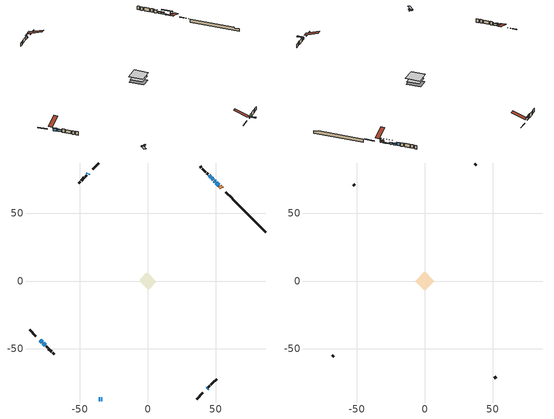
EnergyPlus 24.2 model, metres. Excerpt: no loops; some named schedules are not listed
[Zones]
conditioned space
 floor adiabatic (AdiabaticFloorConstruction): -5.95,0 0,5.95 5.95,0 0,-5.95 z0.59
 floor foundation (Slab1 construction): -6.03,1 -1,6.03 6.03,-1 1,-6.03 z-1.7
 wall outside (RimJoist1 construction): 35.94,-86.77 40.46,-82.25 / -86.77,-35.94 -82.25,-40.46 / -35.94,86.77 -40.46,82.25 / 61.99,60.72 57.47,65.24 z0.59:0.89
 wall outside (AdiabaticWallConstruction 1): 54.36,68.35 53.92,68.79 / 53.26,69.45 52.82,69.89 z0.59:2.62
 wall outside (AdiabaticWallConstruction): 43.57,-79.14 43.95,-78.76 / -34.01,-86.77 -33.48,-86.77 z0.59:1.48; -79.14,-43.57 -77.66,-45.05 z0.59:2.37; 52.17,70.54 50.36,72.35 / -43.57,79.14 -44.18,78.53 z0.59:1.1; -35.94,-86.77 -34.94,-86.77 z0.59:1.09; 49.7,73.01 48.81,73.9 z0.59:1.61; 48.16,74.55 46.94,75.77 z0.59:1.59; 46.28,76.43 45.05,77.66 z0.59:2.62; -77,-45.71 -75.44,-47.27 z0.59:2.13
 wall outside (Wall1 construction): 44.61,-78.1 45.68,-77.03 / -74.78,-47.93 -73.71,-49 / -44.83,77.88 -45.91,76.8 / 44.39,78.32 43.32,79.39 z0.59:3.03
 wall outside (Wall2 construction): 46.34,-76.37 48.83,-73.88 / -73.05,-49.66 -70.56,-52.15 / -46.56,76.15 -49.05,73.66 / 42.66,80.05 40.17,82.54 z0.59:3.03
 wall outside (Wall3 construction): 49.49,-73.22 50.57,-72.14 / -69.91,-52.81 -68.82,-53.89 / -49.71,73 -50.79,71.92 / 39.51,83.2 38.43,84.28 z0.59:3.03
 wall foundation (FoundationWall1 construction): 62.65,60.06,-1.7 62.65,60.06,0.59 84.36,38.35,0.59 84.36,38.35,0.08 86.77,35.94,0.08 86.77,35.94,-1.7
 window (WindowConstruction 6): 43.57,-79.14 43.95,-78.76 z0.59:1.48
 window (WindowConstruction 5): -79.14,-43.57 -77.66,-45.05 z0.59:2.37
 window (WindowConstruction 8): 52.17,70.55 50.36,72.35 z0.59:1.1
 window (WindowConstruction 9): -43.57,79.14 -44.17,78.54 z0.59:1.1
 window (WindowConstruction): -35.94,-86.77 -34.94,-86.77 z0.59:1.09
 window (WindowConstruction 1): 49.7,73.01 48.82,73.9 z0.59:1.61
 window (WindowConstruction 2): 48.16,74.55 46.94,75.77 z0.59:1.59
 window (WindowConstruction 3): 46.28,76.43 45.05,77.66 z0.59:2.62
 window (WindowConstruction 7): -34.01,-86.77 -33.48,-86.77 z0.59:1.48
 window (WindowConstruction 4): -77,-45.71 -75.44,-47.27 z0.59:2.13
 door (Door): 54.36,68.35 53.92,68.79 z0.59:2.62
 door (Door 1): 53.26,69.45 52.82,69.89 z0.59:2.62
 ceiling adiabatic (AdiabaticFloorConstruction): 0,-5.95 5.95,0 0,5.95 -5.95,0 z0.59
attic - vented
 floor to conditioned space (Floor1 construction Reversed): -7,0 0,7 7,0 0,-7 z3.03
 wall outside (Wall4 construction): 51.23,-71.49 52.4,-70.31 / -68.17,-54.54 -66.99,-55.72 / -51.45,71.26 -52.63,70.08 / 37.77,84.94 36.6,86.11 z0.59:3.03
 roof outside (Roof1 construction): 42.92,-79.79,3.03 36.1,-72.98,6.24 34.31,-74.77,6.24 41.12,-81.59,3.03; -79.79,-42.92,3.03 -72.98,-36.1,6.24 -74.77,-34.31,6.24 -81.59,-41.12,3.03; -42.92,79.79,3.03 -36.1,72.98,6.24 -34.31,74.77,6.24 -41.12,81.59,3.03; 55.02,67.69,3.03 48.2,60.88,6.24 50,59.08,6.24 56.82,65.9,3.03
shading: 44.16,-78.55 43.36,-79.35 46.59,-82.58 47.39,-81.78 z1.78; -77.52,-45.19 -79.28,-43.43 -79.57,-43.72 -77.81,-45.48 z2.57; 48.52,74.2 54.01,68.7 54.3,68.99 48.81,74.49 z3.71; -46.02,76.69 -41.73,80.98 -42.02,81.27 -46.31,76.98 z3.71; -34.64,-86.77 -36.24,-86.77 -36.24,-91.34 -34.64,-91.34 z1.39; 48.67,74.04 49.85,72.87 50.14,73.16 48.96,74.33 z1.81; 46.8,75.91 48.3,74.41 48.59,74.7 47.09,76.21 z1.79; 44.91,77.8 46.42,76.29 46.71,76.58 45.2,78.09 z2.82; -33.18,-86.77 -34.31,-86.77 -34.31,-87.18 -33.18,-87.18 z1.78; -75.3,-47.41 -77.14,-45.57 -77.44,-45.86 -75.59,-47.7 z2.33
[Building]
Building 1: Terrain=Suburbs
[Site:Location]
Quebec Intl AP_QC: Latitude {deg}=46.8; Longitude {deg}=-71.38; Time Zone {hr}=-5; Elevation {m}=74; Keep Site Location Information=Yes
[Site:GroundTemperature:Shallow]
0.0108218, -2.24938, -2.43038, -1.3578, 2.94801, 7.23376, 10.9493, 13.303, 13.5029, 11.5886, 7.96783, 3.81355
[Site:WaterMainsTemperature]
Calculation Method=Schedule; Temperature Schedule=mains temperature schedule
[Material] Roughness=Rough; Thermal Absorptance=0.9
Name | Thickness {m} | Conductivity {W/m-K} | Density {kg/m3} | Specific Heat {J/kg-K} | Solar Absorptance | Visible Absorptance
asphalt or fiberglass shingles | 0.00635 | 0.162714 | 1121.4 | 1465.45 | 0.4 | 0.4
ceiling loosefill ins | 0.0846667 | 0.0480833 | 16.02 | 1046.75 | 0.7 | 0.7
ceiling stud and cavity | 0.1397 | 0.087088 | 65.682 | 1177.47 | 0.7 | 0.7
concrete 4.0 in. | 0.1016 | 1.803125 | 2242.8 | 837.4 | 0.7 | 0.7
concrete 8.0 in. | 0.2032 | 1.803125 | 2242.8 | 837.4 | 0.7 | 0.7
door material | 0.04445 | 0.0451087 | 512.64 | 1214.23 | 0.7 | 0.7
exterior vertical ins | 0.0210149 | 0.029427 | 32.04 | 1214.23 | 0.7 | 0.7
floor covering | 0.0127 | 0.0433444 | 54.468 | 1339.84 | 0.6 | 0.6
floor rigid ins; wall rigid ins | 0.512978 | 0.029427 | 32.04 | 1214.23 | 0.7 | 0.7
floor stud and cavity | 0.1397 | 1.75129 | 37.0049 | 1207.88 | 0.7 | 0.7
furniture material conditioned space 1 | 0.1524 | 0.115458 | 640.8 | 1214.23 | 0.6 | 0.6
gypsum board | 0.0127 | 0.160291 | 801 | 837.4 | 0.6 | 0.6
gypsum board 1 | 0.0127 | 0.160291 | 801 | 837.4 | 0.7 | 0.7
osb sheathing 0.5 in. | 0.0127 | 0.115458 | 512.64 | 1214.23 | 0.7 | 0.7
osb sheathing 0.75 in. | 0.01905 | 0.115458 | 512.64 | 1214.23 | 0.7 | 0.7
osb sheathing 2.0 in. | 0.0508 | 0.115458 | 512.64 | 1214.23 | 0.7 | 0.7
rim joist stud and cavity | 0.0508 | 0.029095 | 125.044 | 1163.47 | 0.6 | 0.6
wall stud and cavity | 0.1397 | 0.0960514 | 139.0536 | 1170.24 | 0.7 | 0.7
wall stud and cavity 1 | 0.1397 | 0.09367 | 139.0536 | 1170.24 | 0.7 | 0.7
wall stud and cavity 2 | 0.1397 | 0.0826441 | 139.0536 | 1170.24 | 0.7 | 0.7
wall stud and cavity 3 | 0.0889 | 6.1454 | 50.32683 | 1063.81 | 0.6 | 0.6
wall stud and cavity 4 | 0.0889 | 0.380278 | 52.3479 | 1209.89 | 0.7 | 0.7
wall stud and cavity 5 | 0.0889 | 0.391764 | 83.0341 | 1211.67 | 0.7 | 0.7
wood siding | 0.0254 | 0.102417 | 544.68 | 1172.36 | 0.4 | 0.4
wood siding 1 | 0.00254 | 0.102417 | 544.68 | 1172.36 | 0.4 | 0.4
wood siding 2; wood siding 3; wood siding 4 | 0.0254 | 0.102417 | 544.68 | 1172.36 | 0.7 | 0.7
[WindowMaterial:SimpleGlazingSystem]
Name | U-Factor {W/m2-K} | Solar Heat Gain Coefficient
WindowMaterial | 3.30005 | 0.54
WindowMaterial 1 | 3.30232 | 0.66
WindowMaterial 2 | 3.304596 | 0.64
WindowMaterial 3 | 3.296079 | 0.7
WindowMaterial 4 | 3.30119 | 0.67
WindowMaterial 5 | 2.992306 | 0.59
WindowMaterial 6 | 6.78351 | 0.73
WindowMaterial 7 | 3.30687 | 0.59
[Construction]
AdiabaticFloorConstruction: floor stud and cavity, floor rigid ins, osb sheathing 0.75 in., floor covering
AdiabaticWallConstruction: wood siding 3, wall rigid ins, wall stud and cavity 4, gypsum board
AdiabaticWallConstruction 1: wood siding 4, wall rigid ins, wall stud and cavity 4, gypsum board
Door; Door 1: door material
Floor1 construction Reversed: gypsum board, ceiling stud and cavity, ceiling loosefill ins
FoundationWall1 construction: concrete 8.0 in., gypsum board 1
furniture construction conditioned space 1: furniture material conditioned space 1
PartitionWallConstruction: gypsum board, wall stud and cavity 5, gypsum board
RimJoist1 construction: wood siding 2, osb sheathing 2.0 in., rim joist stud and cavity
Roof1 construction: asphalt or fiberglass shingles
Slab1 construction: concrete 4.0 in.
Wall1 construction: wood siding, osb sheathing 0.5 in., wall stud and cavity, gypsum board
Wall2 construction: wood siding, osb sheathing 0.5 in., wall stud and cavity 1, gypsum board
Wall3 construction: wood siding, osb sheathing 0.5 in., wall stud and cavity 2, gypsum board
Wall4 construction: wood siding 1, wall stud and cavity 3
WindowConstruction: WindowMaterial
WindowConstruction 1: WindowMaterial 1
WindowConstruction 2: WindowMaterial 2
WindowConstruction 3; WindowConstruction 5: WindowMaterial 3
WindowConstruction 4: WindowMaterial 4
WindowConstruction 6: WindowMaterial 5
WindowConstruction 7: WindowMaterial 6
WindowConstruction 8; WindowConstruction 9: WindowMaterial 7
[Zone] Multiplier=1; Part of Total Floor Area=Yes
Name | Volume {m3}
attic - vented | 51.0688
conditioned space | 347.9
[Space]
Name | Zone | Volume {m3}
attic - vented 1 | attic - vented | 51.0688
conditioned space 1 | conditioned space | 347.9
[ZoneInfiltration:EffectiveLeakageArea]
infil attic - vented 1: Zone or Space=attic - vented 1; Schedule=Always On Discrete; Effective Air Leakage Area {cm2}=3615.51; Stack Coefficient=0.00039297; Wind Coefficient=1.33937e-05
[ZoneMixing]
whole house fan mix: Zone or Space=attic - vented; Schedule=Always On Continuous; Design Flow Rate Calculation Method=Flow/Zone; Design Flow Rate {m3/s}=0; Source Zone or Space=conditioned space
[SurfaceProperty:ExposedFoundationPerimeter]
Slab1: Exposed Perimeter Calculation Method=TotalExposedPerimeter; Total Exposed Perimeter {m}=34.108
[InternalMass] Zone or ZoneList=conditioned space; Space or SpaceList=conditioned space 1
Name | Construction | Surface Area {m2}
furniture mass conditioned space 1 | furniture construction conditioned space 1 | 56.5601
partition wall mass | PartitionWallConstruction | 141.4
[Lights]
interior lighting: Zone or ZoneList or Space or SpaceList=conditioned space 1; Schedule=interior lighting schedule; Design Level Calculation Method=LightingLevel; Lighting Level {W}=343.2; Return Air Fraction=0; Fraction Radiant=0.6; Fraction Visible=0.2; Fraction Replaceable=1
[People]
occupants: Zone or ZoneList or Space or SpaceList=conditioned space 1; Number of People Schedule=occupants schedule; Number of People Calculation Method=People; Number of People=3; Fraction Radiant=0.314171; Sensible Heat Fraction=0.56303; Activity Level Schedule=occupants activity schedule; Carbon Dioxide Generation Rate {m3/s-W}=0; Enable ASHRAE 55 Comfort Warnings=No; Mean Radiant Temperature Calculation Type=EnclosureAveraged
[ElectricEquipment] Zone or ZoneList or Space or SpaceList=conditioned space 1; Design Level Calculation Method=EquipmentLevel
Name | Schedule | Design Level {W} | Fraction Latent | Fraction Radiant | Fraction Lost
clothes dryer | clothes dryer schedule | 140.772 | 0.015 | 0.081 | 0.85
clothes washer | clothes washer schedule | 32.1985 | 0.03 | 0.162 | 0.7
cooking range | cooking range schedule | 215.147 | 0.08 | 0.432 | 0.2
dishwasher | dishwasher schedule | 66.8632 | 0.3 | 0.18 | 0.4
fridge | fridge schedule | 72.9452 | 0 | 0.6 | 0
mech vent house fan | mech vent house fan schedule | 19.9167 | 0 | 0 | 0.5
mech vent house fan cfis | mech vent house fan cfis schedule | 0 | 0 | 0 | 0
mech vent range fan 0 | mech vent range fan 0 schedule | 57 | 0 | 0 | 1
misc plug loads | misc plug loads schedule | 494.7 | 0.045 | 0.513 | 0.1
whole house fan | Always On Discrete | 0 | 0 | 0 | 1
[OtherEquipment] Zone or ZoneList or Space or SpaceList=conditioned space 1; Design Level Calculation Method=EquipmentLevel
Name | Fuel Type | Schedule | Design Level {W} | Fraction Latent | Fraction Radiant | Fraction Lost
clothes dryer 1 | Electricity | clothes dryer schedule | 0 | 0.015 | 0.081 | 0.85
cooking range 1 | Electricity | cooking range schedule | 0 | 0.08 | 0.432 | 0.2
general water use latent | None | general water use schedule | 62.594 | 1 | 0 | 0
general water use sensible | None | general water use schedule | -61.6891 | 0 | 0.6 | 0
mech vent house fan latent load | None | Always On Discrete | 0 | 1 | 0 | 0
mech vent house fan sensible load | None | Always On Discrete | 0 | 0 | 0 | 0
water heater energy adjustment1 | Electricity | Always On Discrete | 0.01 | 0 | 0 | 1
[ZoneInfiltration:DesignFlowRate] Zone or ZoneList or Space or SpaceList=conditioned space 1; Schedule=Always On Discrete; Design Flow Rate Calculation Method=Flow/Zone; Design Flow Rate {m3/s}=0
infil flow; natural vent flow; whole house fan flow
[ZoneControl:Thermostat]
conditioned space Thermostat: Zone or ZoneList=conditioned space; Control Type Schedule=conditioned space Thermostat Schedule; Control 1=conditioned space temperature setpoint; Temperature Difference Between Cutout And Setpoint {deltaC}=0
[ZoneHVAC:Baseboard:Convective:Electric]
electric baseboard: Availability Schedule=Always On Discrete; Heating Design Capacity {W}=10123.3; Efficiency=1
[AirLoopHVAC:UnitarySystem]
unit heater unitary system: Control Type=Load; Controlling Zone or Thermostat Location=conditioned space; Dehumidification Control Type=None; Availability Schedule=Always On Discrete; Supply Fan=unit heater supply fan; Fan Placement=BlowThrough; Supply Air Fan Operating Mode Schedule=unit heater auto fan schedule; Heating Coil=unit heater htg coil; DX Heating Coil Sizing Ratio=1; Use DOAS DX Cooling Coil=No; Minimum Supply Air Temperature {C}=2; Latent Load Control=SensibleOnlyLoadControl; Cooling Supply Air Flow Rate Method=None; Heating Supply Air Flow Rate Method=SupplyAirFlowRate; Heating Supply Air Flow Rate {m3/s}=0.00141584; No Load Supply Air Flow Rate Method=SupplyAirFlowRate; No Load Supply Air Flow Rate {m3/s}=0; No Load Supply Air Flow Rate Control Set To Low Speed=Yes; Maximum Supply Air Temperature {C}=48.8889; Maximum Outdoor Dry-Bulb Temperature for Supplemental Heater Operation {C}=21; Ancillary On-Cycle Electric Power {W}=0; Ancillary Off-Cycle Electric Power {W}=0
[Fan:SystemModel]
unit heater supply fan: Availability Schedule=Always On Discrete; Design Maximum Air Flow Rate {m3/s}=0.00141584; Speed Control Method=Discrete; Electric Power Minimum Flow Rate Fraction=0.2; Design Pressure Rise {Pa}=500; Motor Efficiency=1; Motor In Air Stream Fraction=1; Design Electric Power Consumption {W}=Autosize; Design Power Sizing Method=PowerPerFlow; Electric Power Per Unit Flow Rate {W/(m3/s)}=28251.7; Electric Power Per Unit Flow Rate Per Unit Pressure {W/((m3/s)-Pa)}=1.66667; Fan Total Efficiency=0.7; Motor Loss Radiative Fraction=0; Number of Speeds=1; Speed Flow Fraction 1=1; Speed Electric Power Fraction 1=1
[Coil:Heating:Fuel]
unit heater htg coil: Availability Schedule=Always On Discrete; Fuel Type=OtherFuel1; Burner Efficiency=0.3; Nominal Capacity {W}=0.293071; On Cycle Parasitic Electric Load {W}=0; Off Cycle Parasitic Fuel Load {W}=0
[Zone equipment]
conditioned space: electric baseboard, unit heater unitary system
[Foundation:Kiva]
Foundation Kiva 1: Initial Indoor Air Temperature {C}=18; Wall Height Above Grade {m}=0.590001; Wall Depth Below Slab {m}=0.2032; Custom Block Material Name 1=exterior vertical ins; Custom Block Depth 1 {m}=2.28999; Custom Block X Position 1 {m}=0.2159; Custom Block Z Position 1 {m}=0
[Foundation:Kiva:Settings]
Soil Conductivity {W/m-K}=0.849921; Soil Density {kg/m3}=1842.3; Soil Specific Heat {J/kg-K}=418.7; Ground Solar Absorptivity=0.9; Ground Thermal Absorptivity=0.9; Ground Surface Roughness {m}=0.03; Far-Field Width {m}=40; Deep-Ground Boundary Condition=ZeroFlux; Deep-Ground Depth {m}=40; Minimum Cell Dimension {m}=0.2; Maximum Cell Growth Coefficient=3; Simulation Timestep=Timestep
[Exterior:Lights]
exterior lighting: Schedule=exterior lighting schedule; Design Level {W}=75.6
[EnergyManagementSystem:GlobalVariable]
infil_program_Qfan
infil_program_Qinf
natural_vent_program_Qnv
natural_vent_program_Qwhf
[EnergyManagementSystem:Sensor]
Name | Output:Variable or Output:Meter Index Key | Output:Variable or Output:Meter
airflow_gain | infil flow | Infiltration Sensible Heat Gain Energy
airflow_gain_1 | natural vent flow | Infiltration Sensible Heat Gain Energy
airflow_gain_2 | whole house fan flow | Infiltration Sensible Heat Gain Energy
airflow_loss | infil flow | Infiltration Sensible Heat Loss Energy
airflow_loss_1 | natural vent flow | Infiltration Sensible Heat Loss Energy
airflow_loss_2 | whole house fan flow | Infiltration Sensible Heat Loss Energy
clg_load_cond |  | Cooling:EnergyTransfer:Zone:CONDITIONED SPACE
clg_sp_s; clg_sp_s_1 | cooling setpoint | Schedule Value
clothes_dryer_exhaust_0_sch_s | clothes dryer exhaust 0 schedule | Schedule Value
conditioned_space_clg_unmet_s | conditioned space | Zone Cooling Setpoint Not Met Time
conditioned_space_htg_unmet_s | conditioned space | Zone Heating Setpoint Not Met Time
cool_season | cooling season schedule | Schedule Value
fridge_tin_s | conditioned space | Zone Mean Air Temperature
htg_load_cond |  | Heating:EnergyTransfer:Zone:CONDITIONED SPACE
htg_sp_s; htg_sp_s_1 | heating setpoint | Schedule Value
ig_ee_conv | clothes dryer | Electric Equipment Convective Heating Energy
ig_ee_conv_2 | cooking range | Electric Equipment Convective Heating Energy
ig_ee_conv_4 | fridge | Electric Equipment Convective Heating Energy
ig_ee_conv_5 | misc plug loads | Electric Equipment Convective Heating Energy
ig_ee_conv_6 | whole house fan | Electric Equipment Convective Heating Energy
ig_ee_rad | clothes dryer | Electric Equipment Radiant Heating Energy
ig_ee_rad_2 | cooking range | Electric Equipment Radiant Heating Energy
ig_ee_rad_4 | fridge | Electric Equipment Radiant Heating Energy
ig_ee_rad_5 | misc plug loads | Electric Equipment Radiant Heating Energy
ig_ee_rad_6 | whole house fan | Electric Equipment Radiant Heating Energy
ig_lgt_conv | interior lighting | Lights Convective Heating Energy
ig_lgt_rad | interior lighting | Lights Radiant Heating Energy
ig_lgt_vis | interior lighting | Lights Visible Radiation Heating Energy
ig_oe_conv | clothes dryer 1 | Other Equipment Convective Heating Energy
ig_oe_conv_1 | cooking range 1 | Other Equipment Convective Heating Energy
ig_oe_conv_2 | general water use latent | Other Equipment Convective Heating Energy
ig_oe_conv_3 | general water use sensible | Other Equipment Convective Heating Energy
ig_oe_conv_4 | water heater energy adjustment1 | Other Equipment Convective Heating Energy
ig_oe_rad | clothes dryer 1 | Other Equipment Radiant Heating Energy
ig_oe_rad_1 | cooking range 1 | Other Equipment Radiant Heating Energy
ig_oe_rad_2 | general water use latent | Other Equipment Radiant Heating Energy
ig_oe_rad_3 | general water use sensible | Other Equipment Radiant Heating Energy
ig_oe_rad_4 | water heater energy adjustment1 | Other Equipment Radiant Heating Energy
ig_ppl_conv | occupants | People Convective Heating Energy
ig_ppl_rad | occupants | People Radiant Heating Energy
im_conv | furniture mass conditioned space 1 | Surface Inside Face Convection Heat Gain Energy
im_conv_1 | partition wall mass | Surface Inside Face Convection Heat Gain Energy
im_ig | furniture mass conditioned space 1 | Surface Inside Face Internal Gains Radiation Heat Gain Energy
im_ig_1 | partition wall mass | Surface Inside Face Internal Gains Radiation Heat Gain Energy
im_lgt | furniture mass conditioned space 1 | Surface Inside Face Lights Radiation Heat Gain Energy
im_lgt_1 | partition wall mass | Surface Inside Face Lights Radiation Heat Gain Energy
im_sol | furniture mass conditioned space 1 | Surface Inside Face Solar Radiation Heat Gain Energy
im_sol_1 | partition wall mass | Surface Inside Face Solar Radiation Heat Gain Energy
im_surf | furniture mass conditioned space 1 | Surface Inside Face Net Surface Thermal Radiation Heat Gain Energy
im_surf_1 | partition wall mass | Surface Inside Face Net Surface Thermal Radiation Heat Gain Energy
mech_vent_range_fan_0_sch_s | mech vent range fan 0 schedule | Schedule Value
mv_conv | mech vent house fan | Electric Equipment Convective Heating Energy
mv_conv_1 | mech vent house fan cfis | Electric Equipment Convective Heating Energy
mv_conv_2 | mech vent range fan 0 | Electric Equipment Convective Heating Energy
mv_conv_3 | mech vent house fan latent load | Other Equipment Convective Heating Energy
mv_conv_4 | mech vent house fan sensible load | Other Equipment Convective Heating Energy
mv_rad | mech vent house fan | Electric Equipment Radiant Heating Energy
mv_rad_1 | mech vent house fan cfis | Electric Equipment Radiant Heating Energy
mv_rad_2 | mech vent range fan 0 | Electric Equipment Radiant Heating Energy
mv_rad_3 | mech vent house fan latent load | Other Equipment Radiant Heating Energy
mv_rad_4 | mech vent house fan sensible load | Other Equipment Radiant Heating Energy
natural_vent_s | natural vent schedule | Schedule Value
out_pb_s |  | Site Outdoor Air Barometric Pressure
out_wt_s |  | Site Outdoor Air Humidity Ratio
site_vw_s |  | Site Wind Speed
ss_back_out | Window1 | Surface Window Shortwave from Zone Back Out Window Heat Transfer Rate
ss_back_out_1 | Window11 | Surface Window Shortwave from Zone Back Out Window Heat Transfer Rate
ss_back_out_2 | Window12 | Surface Window Shortwave from Zone Back Out Window Heat Transfer Rate
ss_back_out_3 | Window15 | Surface Window Shortwave from Zone Back Out Window Heat Transfer Rate
ss_back_out_4 | Window2 | Surface Window Shortwave from Zone Back Out Window Heat Transfer Rate
ss_back_out_5 | Window4 | Surface Window Shortwave from Zone Back Out Window Heat Transfer Rate
ss_back_out_6 | Window5 | Surface Window Shortwave from Zone Back Out Window Heat Transfer Rate
ss_back_out_7 | Window7 | Surface Window Shortwave from Zone Back Out Window Heat Transfer Rate
ss_back_out_8 | Window8 | Surface Window Shortwave from Zone Back Out Window Heat Transfer Rate
ss_back_out_9 | Window9 | Surface Window Shortwave from Zone Back Out Window Heat Transfer Rate
ss_conv | Door1 | Surface Inside Face Convection Heat Gain Energy
ss_conv_1 | Door2 | Surface Inside Face Convection Heat Gain Energy
ss_conv_10 | Window8 | Surface Inside Face Convection Heat Gain Energy
ss_conv_11 | Window9 | Surface Inside Face Convection Heat Gain Energy
ss_conv_2 | Window1 | Surface Inside Face Convection Heat Gain Energy
ss_conv_3 | Window11 | Surface Inside Face Convection Heat Gain Energy
ss_conv_4 | Window12 | Surface Inside Face Convection Heat Gain Energy
ss_conv_5 | Window15 | Surface Inside Face Convection Heat Gain Energy
ss_conv_6 | Window2 | Surface Inside Face Convection Heat Gain Energy
ss_conv_7 | Window4 | Surface Inside Face Convection Heat Gain Energy
ss_conv_8 | Window5 | Surface Inside Face Convection Heat Gain Energy
ss_conv_9 | Window7 | Surface Inside Face Convection Heat Gain Energy
ss_ig | Door1 | Surface Inside Face Internal Gains Radiation Heat Gain Energy
ss_ig_1 | Door2 | Surface Inside Face Internal Gains Radiation Heat Gain Energy
ss_ig_10 | Window8 | Surface Inside Face Internal Gains Radiation Heat Gain Energy
ss_ig_11 | Window9 | Surface Inside Face Internal Gains Radiation Heat Gain Energy
ss_ig_2 | Window1 | Surface Inside Face Internal Gains Radiation Heat Gain Energy
ss_ig_3 | Window11 | Surface Inside Face Internal Gains Radiation Heat Gain Energy
ss_ig_4 | Window12 | Surface Inside Face Internal Gains Radiation Heat Gain Energy
ss_ig_5 | Window15 | Surface Inside Face Internal Gains Radiation Heat Gain Energy
ss_ig_6 | Window2 | Surface Inside Face Internal Gains Radiation Heat Gain Energy
ss_ig_7 | Window4 | Surface Inside Face Internal Gains Radiation Heat Gain Energy
ss_ig_8 | Window5 | Surface Inside Face Internal Gains Radiation Heat Gain Energy
ss_ig_9 | Window7 | Surface Inside Face Internal Gains Radiation Heat Gain Energy
ss_lgt | Door1 | Surface Inside Face Lights Radiation Heat Gain Energy
ss_lgt_1 | Door2 | Surface Inside Face Lights Radiation Heat Gain Energy
ss_sol | Door1 | Surface Inside Face Solar Radiation Heat Gain Energy
ss_sol_1 | Door2 | Surface Inside Face Solar Radiation Heat Gain Energy
ss_surf | Door1 | Surface Inside Face Net Surface Thermal Radiation Heat Gain Energy
ss_surf_1 | Door2 | Surface Inside Face Net Surface Thermal Radiation Heat Gain Energy
ss_surf_10 | Window8 | Surface Inside Face Net Surface Thermal Radiation Heat Gain Energy
ss_surf_11 | Window9 | Surface Inside Face Net Surface Thermal Radiation Heat Gain Energy
ss_surf_2 | Window1 | Surface Inside Face Net Surface Thermal Radiation Heat Gain Energy
ss_surf_3 | Window11 | Surface Inside Face Net Surface Thermal Radiation Heat Gain Energy
ss_surf_4 | Window12 | Surface Inside Face Net Surface Thermal Radiation Heat Gain Energy
ss_surf_5 | Window15 | Surface Inside Face Net Surface Thermal Radiation Heat Gain Energy
ss_surf_6 | Window2 | Surface Inside Face Net Surface Thermal Radiation Heat Gain Energy
ss_surf_7 | Window4 | Surface Inside Face Net Surface Thermal Radiation Heat Gain Energy
ss_surf_8 | Window5 | Surface Inside Face Net Surface Thermal Radiation Heat Gain Energy
ss_surf_9 | Window7 | Surface Inside Face Net Surface Thermal Radiation Heat Gain Energy
ss_trans_in | Window1 | Surface Window Transmitted Solar Radiation Rate
ss_trans_in_1 | Window11 | Surface Window Transmitted Solar Radiation Rate
ss_trans_in_2 | Window12 | Surface Window Transmitted Solar Radiation Rate
ss_trans_in_3 | Window15 | Surface Window Transmitted Solar Radiation Rate
ss_trans_in_4 | Window2 | Surface Window Transmitted Solar Radiation Rate
ss_trans_in_5 | Window4 | Surface Window Transmitted Solar Radiation Rate
ss_trans_in_6 | Window5 | Surface Window Transmitted Solar Radiation Rate
ss_trans_in_7 | Window7 | Surface Window Transmitted Solar Radiation Rate
ss_trans_in_8 | Window8 | Surface Window Transmitted Solar Radiation Rate
ss_trans_in_9 | Window9 | Surface Window Transmitted Solar Radiation Rate
ss_trans_out | Window1 | Surface Inside Face Initial Transmitted Diffuse Transmitted Out Window Solar Radiation Rate
ss_trans_out_1 | Window11 | Surface Inside Face Initial Transmitted Diffuse Transmitted Out Window Solar Radiation Rate
ss_trans_out_2 | Window12 | Surface Inside Face Initial Transmitted Diffuse Transmitted Out Window Solar Radiation Rate
ss_trans_out_3 | Window15 | Surface Inside Face Initial Transmitted Diffuse Transmitted Out Window Solar Radiation Rate
ss_trans_out_4 | Window2 | Surface Inside Face Initial Transmitted Diffuse Transmitted Out Window Solar Radiation Rate
ss_trans_out_5 | Window4 | Surface Inside Face Initial Transmitted Diffuse Transmitted Out Window Solar Radiation Rate
ss_trans_out_6 | Window5 | Surface Inside Face Initial Transmitted Diffuse Transmitted Out Window Solar Radiation Rate
ss_trans_out_7 | Window7 | Surface Inside Face Initial Transmitted Diffuse Transmitted Out Window Solar Radiation Rate
ss_trans_out_8 | Window8 | Surface Inside Face Initial Transmitted Diffuse Transmitted Out Window Solar Radiation Rate
